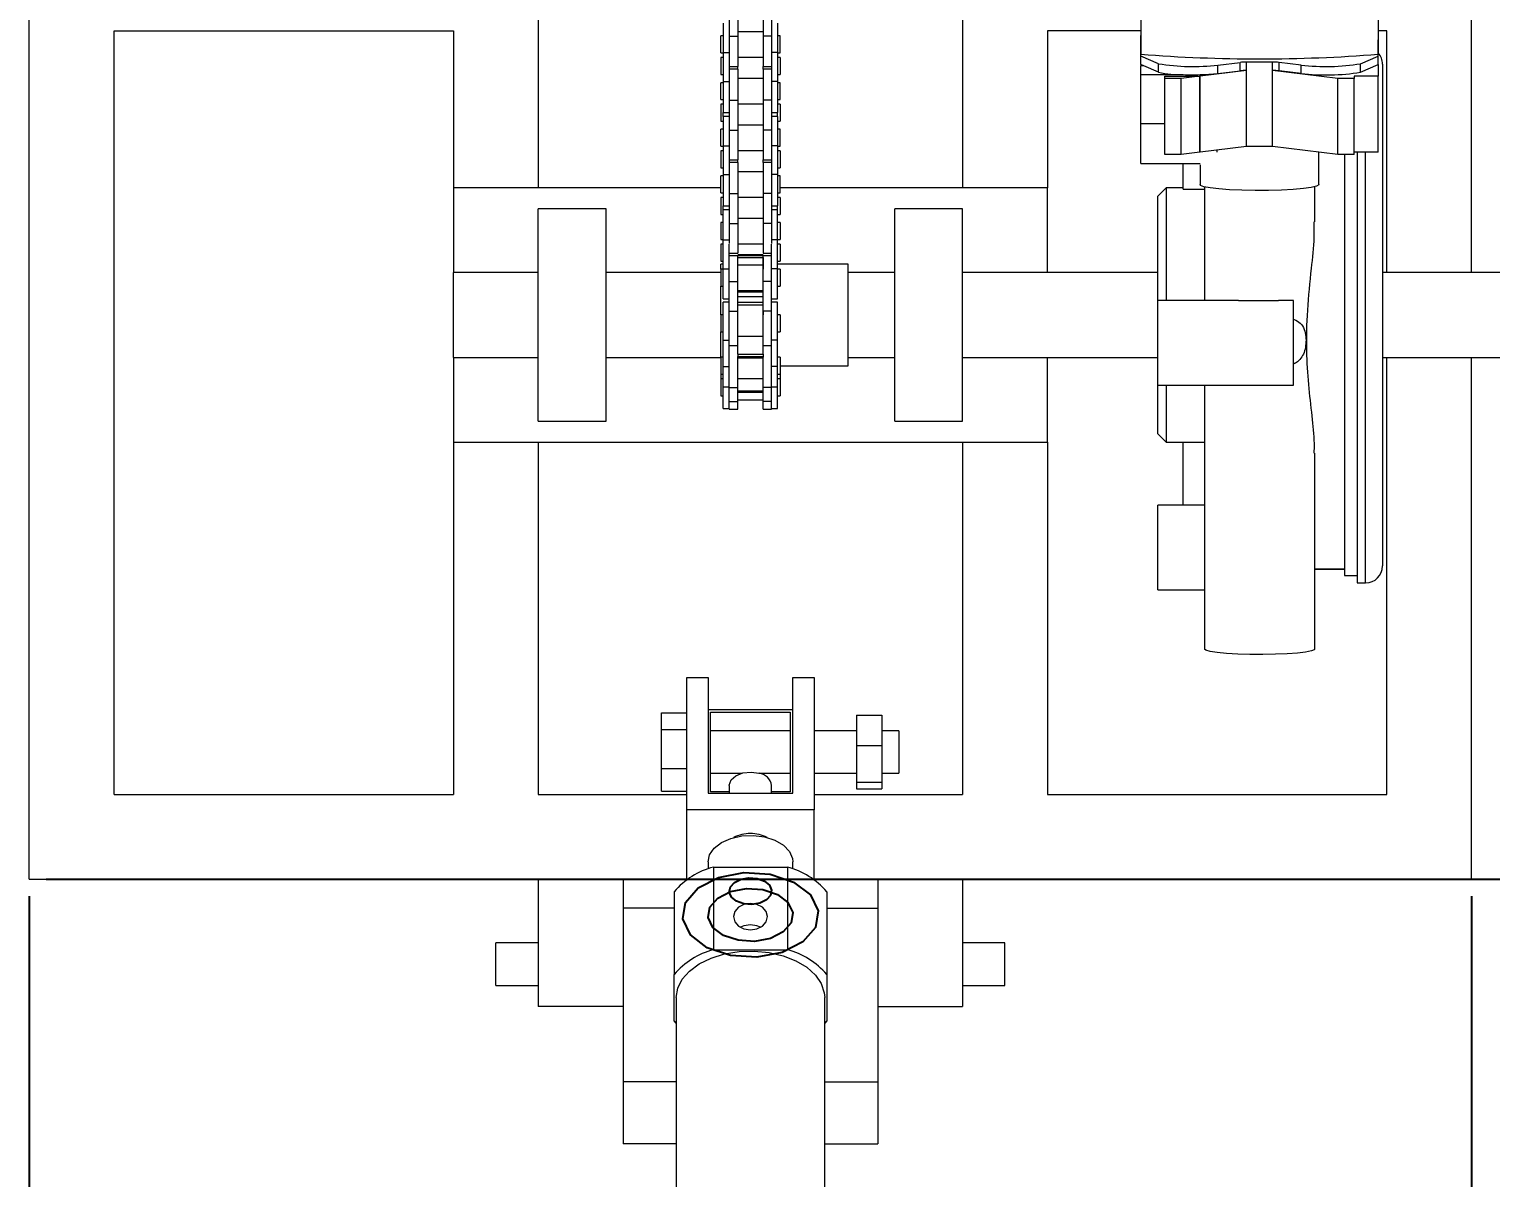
# Model space of a CAD drawing. Header units: millimetres. Extents: x -250 to 3947, y -1468 to 870.
# Drawn here: x -47.9 to 38.3, y 489.8 to 557.5 of the extents above; entities that cross this region are included whole.
import ezdxf

# ---------------------------------------------------------------- set-up
doc = ezdxf.new("R2010")
doc.units = ezdxf.units.MM
doc.header["$PDSIZE"] = -1
doc.styles.get("Standard").update_dxf_attribs({"font": 'times_0.ttf'})
doc.dimstyles.new('ISO-25', dxfattribs={"dimtxt": 2.5, "dimasz": 2.5, "dimexe": 1.25, "dimexo": 0.625, "dimtad": 1, "dimtxsty": 'Standard', "dimcen": 2.5, "dimadec": 0, "dimazin": 0, "dimtfac": 1, "dimtmove": 0, "dimatfit": 3, "dimfxl": 1, "dimarcsym": 0})

# ---------------------------------------------------------------- blocks, each defined once
blk = doc.blocks.new('*D5')
at = {"color": 0, "lineweight": -2}
for p, q in [((-47.862, 506.412), (-47.862, 413.345)), ((37.138, 506.412), (37.138, 413.345)), ((-44.56, 414.345), (33.836, 414.345))]:
    blk.add_line(p, q, dxfattribs=at)
at = {"color": 0}
for points in [[(-44.56, 414.896), (-44.56, 413.795), (-47.862, 414.345)], [(33.836, 414.896), (33.836, 413.795), (37.138, 414.345)]]:
    blk.add_solid(points, dxfattribs=at)
at = {"layer": 'Defpoints', "color": 0}
for p in [(-47.862, 507.412), (37.138, 507.412), (37.138, 414.345)]:
    blk.add_point(p, dxfattribs=at)
at = {"color": 0, "insert": (-5.362, 418.05), "char_height": 3.5, "attachment_point": 5}
blk.add_mtext('425,00', dxfattribs=at)
blk = doc.blocks.new('*D6')
at = {"color": 0, "lineweight": -2}
for p, q in [((-46.862, 747.412), (239.991, 747.412)), ((238.991, 744.11), (238.991, 631.116)), ((238.991, 510.714), (238.991, 623.707)), ((-46.862, 507.412), (239.991, 507.412))]:
    blk.add_line(p, q, dxfattribs=at)
at = {"color": 0}
for points in [[(238.441, 744.11), (239.541, 744.11), (238.991, 747.412)], [(238.441, 510.714), (239.541, 510.714), (238.991, 507.412)]]:
    blk.add_solid(points, dxfattribs=at)
at = {"layer": 'Defpoints', "color": 0}
for p in [(-47.862, 747.412), (238.991, 747.412), (-47.862, 507.412)]:
    blk.add_point(p, dxfattribs=at)
at = {"color": 0, "insert": (238.991, 627.412), "char_height": 3.5, "attachment_point": 5}
blk.add_mtext('1200,00', dxfattribs=at)

msp = doc.modelspace()

# ---------------------------------------------------------------- linework, layer by layer
at = {"color": 7, "linetype": 'Continuous', "lineweight": 15}
for p, q in [((-17.8617, 608.5118), (-17.8617, 548.1589)), ((7.1383, 608.5118), (7.1383, 548.1589)), ((-47.8617, 507.4115), (-47.8617, 598.5118)), ((37.1383, 543.1666), (37.1383, 598.5118)), ((17.6383, 562.6271), (17.6383, 556.0258)), ((31.6383, 562.6271), (31.6383, 556.0258)), ((-6.6117, 558.8751), (-6.6117, 557.098)), ((-6.1117, 558.8751), (-6.1117, 557.098)), ((-4.6117, 558.8751), (-4.6117, 557.098)), ((-4.1117, 558.8751), (-4.1117, 557.098)), ((-42.8617, 512.4115), (-42.8617, 557.4115)), ((-42.8617, 557.4115), (-22.8617, 557.4115)), ((-22.8617, 557.4115), (-22.8617, 548.1589)), ((-6.9617, 557.8507), (-6.9617, 556.1223)), ((-4.6117, 557.3507), (-6.1117, 557.3507)), ((-3.7617, 557.8507), (-3.7617, 556.1223)), ((12.1383, 557.4115), (12.1383, 548.1589)), ((17.6383, 557.4115), (12.1383, 557.4115)), ((32.1383, 557.4115), (31.6383, 557.4115)), ((31.6383, 557.3737), (31.6383, 557.3737)), ((31.6383, 557.3737), (31.6383, 556.851)), ((32.1383, 543.1666), (32.1383, 557.4115)), ((-6.9617, 557.1007), (-7.1117, 557.1007)), ((-7.1117, 556.1007), (-7.1117, 557.1007)), ((-6.6117, 557.098), (-6.6117, 555.8508)), ((-6.6117, 557.098), (-6.1117, 557.098)), ((-6.1117, 557.098), (-6.1117, 555.3007)), ((-4.1117, 557.098), (-4.6117, 557.098)), ((-4.6117, 557.098), (-4.6117, 555.3007)), ((-4.1117, 557.098), (-4.1117, 555.8508)), ((-3.6117, 557.1007), (-3.7617, 557.1007)), ((-3.6117, 556.1007), (-3.6117, 557.1007)), ((17.6376, 555.9094), (17.6383, 556.8757)), ((17.6383, 557.1273), (17.6383, 557.1273)), ((17.6383, 556.851), (17.6383, 557.1273)), ((31.639, 555.9094), (31.6383, 556.8757)), ((-7.1117, 556.1007), (-6.9617, 556.1007)), ((-6.9617, 555.837), (-7.1117, 555.837)), ((-7.1117, 555.837), (-7.1117, 554.837)), ((-6.9617, 556.1223), (-6.6117, 556.1223)), ((-6.9617, 556.1223), (-6.9617, 554.4287)), ((-6.6117, 555.8508), (-6.6117, 554.6281)), ((-6.1117, 555.8507), (-4.6117, 555.8507)), ((-3.7617, 556.1223), (-4.1117, 556.1223)), ((-4.1117, 555.8508), (-4.1117, 554.6281)), ((-3.7617, 556.1223), (-3.7617, 554.4287)), ((-3.7617, 556.1007), (-3.6117, 556.1007)), ((-3.6117, 555.837), (-3.7617, 555.837)), ((-3.6117, 555.837), (-3.6117, 554.837)), ((18.6898, 555.4683), (17.6376, 555.9094)), ((17.6376, 555.4119), (17.6376, 555.9094)), ((22.1833, 555.3871), (23.4883, 555.5444)), ((23.4883, 555.0469), (23.4883, 555.5444)), ((25.4021, 555.5625), (23.8745, 555.5625)), ((23.8745, 555.065), (23.8745, 555.5625)), ((25.4021, 555.065), (25.4021, 555.5625)), ((27.0934, 555.3871), (25.7883, 555.5444)), ((25.7883, 555.0469), (25.7883, 555.5444)), ((30.5868, 555.4683), (31.639, 555.9094)), ((31.639, 555.4119), (31.639, 555.9094)), ((-7.1117, 554.837), (-6.9617, 554.837)), ((-6.6117, 555.3007), (-6.1117, 555.3007)), ((-6.1117, 555.1508), (-6.6117, 555.1508)), ((-6.1117, 555.1508), (-6.1117, 555.3007)), ((-6.1117, 555.1508), (-6.1117, 553.3251)), ((-4.6117, 555.3007), (-4.1117, 555.3007)), ((-4.6117, 555.1508), (-4.6117, 555.3007)), ((-4.1117, 555.1508), (-4.6117, 555.1508)), ((-4.6117, 555.1508), (-4.6117, 553.3251)), ((-3.7617, 554.837), (-3.6117, 554.837)), ((17.813, 555.3383), (17.6376, 555.4119)), ((17.6383, 555.4116), (17.6383, 555.3383)), ((17.813, 555.3383), (17.6383, 555.3383)), ((17.6383, 554.8234), (17.6383, 555.3383)), ((17.6383, 554.8234), (20.1424, 554.8234)), ((17.6383, 551.9346), (17.6383, 554.8234)), ((18.6898, 554.9707), (17.813, 555.3383)), ((18.6898, 554.9707), (18.6898, 555.4683)), ((19.0576, 554.5905), (19.0576, 554.7251)), ((19.0576, 554.7251), (21.1157, 554.7251)), ((21.1157, 554.7251), (20.0231, 554.5905)), ((21.1157, 550.2472), (21.1157, 554.7251)), ((21.1383, 554.8234), (21.1342, 554.8234)), ((23.8745, 555.065), (21.1383, 554.7279)), ((21.1383, 554.7279), (21.1383, 554.8234)), ((21.1383, 550.25), (21.1383, 554.7279)), ((22.1833, 554.8896), (22.1833, 555.3871)), ((22.1833, 554.8896), (23.4883, 555.0469)), ((23.8745, 550.5872), (23.8745, 555.065)), ((29.2535, 554.5905), (25.4021, 555.065)), ((25.4021, 550.5872), (25.4021, 555.065)), ((27.0934, 554.8896), (25.7883, 555.0469)), ((27.0934, 554.8896), (27.0934, 555.3871)), ((31.6383, 554.7251), (30.219, 554.7251)), ((30.219, 554.7251), (30.219, 554.5905)), ((30.5868, 554.9707), (30.5868, 555.4683)), ((30.5868, 554.9707), (31.6383, 555.4116)), ((31.6383, 555.4116), (31.639, 555.4119)), ((31.6383, 555.4116), (31.6383, 554.7251)), ((31.6383, 550.2472), (31.6383, 554.7251)), ((31.8883, 555.4444), (31.8883, 525.8734)), ((-6.9617, 554.3508), (-7.1117, 554.3508)), ((-7.1117, 553.3508), (-7.1117, 554.3508)), ((-6.9617, 554.4287), (-6.9617, 552.6008)), ((-6.9617, 554.4287), (-6.6117, 554.4287)), ((-6.6117, 554.6281), (-6.6117, 553.3251)), ((-4.6117, 554.6008), (-6.1117, 554.6008)), ((-4.1117, 554.6281), (-4.1117, 553.3251)), ((-3.7617, 554.4287), (-4.1117, 554.4287)), ((-3.7617, 554.4287), (-3.7617, 552.6008)), ((-3.6117, 554.3508), (-3.7617, 554.3508)), ((-3.6117, 553.3508), (-3.6117, 554.3508)), ((20.0231, 554.5905), (19.0576, 554.5905)), ((19.0576, 550.1126), (19.0576, 554.5905)), ((20.0231, 550.1126), (20.0231, 554.5905)), ((30.219, 554.5905), (29.2535, 554.5905)), ((29.2535, 550.1126), (29.2535, 554.5905)), ((30.219, 550.1126), (30.219, 554.5905)), ((-7.1117, 553.3508), (-6.9617, 553.3508)), ((-6.9617, 553.087), (-7.1117, 553.087)), ((-7.1117, 553.087), (-7.1117, 552.087)), ((-6.6117, 553.3251), (-6.1117, 553.3251)), ((-6.6117, 553.3251), (-6.6117, 551.5488)), ((-6.1117, 553.3251), (-6.1117, 551.5488)), ((-6.1117, 553.1008), (-4.6117, 553.1008)), ((-4.1117, 553.3251), (-4.6117, 553.3251)), ((-4.6117, 553.3251), (-4.6117, 551.5488)), ((-4.1117, 553.3251), (-4.1117, 551.5488)), ((-3.7617, 553.3508), (-3.6117, 553.3508)), ((-3.6117, 553.087), (-3.7617, 553.087)), ((-3.6117, 553.087), (-3.6117, 552.087)), ((-7.1117, 552.087), (-6.9617, 552.087)), ((-6.9617, 552.6008), (-6.6117, 552.6008)), ((-6.9617, 552.3523), (-6.9617, 552.6008)), ((-6.6117, 552.3523), (-6.9617, 552.3523)), ((-6.9617, 552.3523), (-6.9617, 550.624)), ((-4.1117, 552.6008), (-3.7617, 552.6008)), ((-3.7617, 552.3523), (-4.1117, 552.3523)), ((-3.7617, 552.3523), (-3.7617, 552.6008)), ((-3.7617, 552.3523), (-3.7617, 550.624)), ((-3.7617, 552.087), (-3.6117, 552.087)), ((-6.9617, 551.6023), (-7.1117, 551.6023)), ((-7.1117, 550.6023), (-7.1117, 551.6023)), ((-6.6117, 551.5488), (-6.1117, 551.5488)), ((-6.6117, 551.5488), (-6.6117, 550.337)), ((-4.6117, 551.8523), (-6.1117, 551.8523)), ((-6.1117, 551.5488), (-6.1117, 549.8023)), ((-4.1117, 551.5488), (-4.6117, 551.5488)), ((-4.6117, 551.5488), (-4.6117, 549.8023)), ((-4.1117, 551.5488), (-4.1117, 550.337)), ((-3.6117, 551.6023), (-3.7617, 551.6023)), ((-3.6117, 550.6023), (-3.6117, 551.6023)), ((19.0576, 551.9346), (17.6383, 551.9346)), ((17.6383, 549.582), (17.6383, 551.9346)), ((21.1383, 551.9346), (21.1157, 551.9346)), ((-7.1117, 550.6023), (-6.9617, 550.6023)), ((-6.9617, 550.624), (-6.6117, 550.624)), ((-6.9617, 550.624), (-6.9617, 548.9303)), ((-6.1117, 550.3523), (-4.6117, 550.3523)), ((-3.7617, 550.624), (-4.1117, 550.624)), ((-3.7617, 550.624), (-3.7617, 548.9303)), ((-3.7617, 550.6023), (-3.6117, 550.6023)), ((23.8745, 550.5872), (21.1383, 550.25)), ((22.1383, 550.2533), (22.1383, 550.3732)), ((25.4021, 550.5872), (23.8745, 550.5872)), ((29.2535, 550.1126), (25.4021, 550.5872)), ((-6.9617, 550.337), (-7.1117, 550.337)), ((-7.1117, 550.337), (-7.1117, 549.337)), ((-6.6117, 550.337), (-6.6117, 549.1296)), ((-6.6117, 549.8023), (-6.1117, 549.8023)), ((-6.1117, 549.6524), (-6.6117, 549.6524)), ((-6.1117, 549.6524), (-6.1117, 549.8023)), ((-6.1117, 549.6524), (-6.1117, 547.8267)), ((-4.6117, 549.8023), (-4.1117, 549.8023)), ((-4.6117, 549.6524), (-4.6117, 549.8023)), ((-4.1117, 549.6524), (-4.6117, 549.6524)), ((-4.6117, 549.6524), (-4.6117, 547.8267)), ((-4.1117, 550.337), (-4.1117, 549.1296)), ((-3.6117, 550.337), (-3.7617, 550.337)), ((-3.6117, 550.337), (-3.6117, 549.337)), ((17.6383, 549.582), (21.1383, 549.582)), ((20.0231, 550.1126), (19.0576, 550.1126)), ((21.1157, 550.2472), (20.0231, 550.1126)), ((20.1383, 548.0754), (20.1383, 549.582)), ((21.1383, 549.5007), (21.1383, 548.3433)), ((28.1383, 548.3433), (28.1383, 550.25)), ((30.219, 550.1126), (29.2535, 550.1126)), ((29.6383, 550.1126), (29.6383, 525.3069)), ((31.6383, 550.2472), (30.219, 550.2472)), ((30.3883, 550.2472), (30.3883, 524.8734)), ((-7.1117, 549.337), (-6.9617, 549.337)), ((-6.9617, 548.8524), (-7.1117, 548.8524)), ((-7.1117, 547.8524), (-7.1117, 548.8524)), ((-6.9617, 548.9303), (-6.6117, 548.9303)), ((-6.9617, 548.9303), (-6.9617, 547.1024)), ((-6.6117, 549.1296), (-6.6117, 547.8267)), ((-4.6117, 549.1024), (-6.1117, 549.1024)), ((-4.1117, 549.1296), (-4.1117, 547.8267)), ((-3.7617, 548.9303), (-4.1117, 548.9303)), ((-3.7617, 549.337), (-3.6117, 549.337)), ((-3.7617, 548.9303), (-3.7617, 547.1024)), ((-3.6117, 548.8524), (-3.7617, 548.8524)), ((-3.6117, 547.8524), (-3.6117, 548.8524)), ((-22.8617, 548.1589), (-22.8617, 543.1666)), ((-7.1117, 548.1589), (-22.8617, 548.1589)), ((-7.1117, 547.8524), (-6.9617, 547.8524)), ((-6.6117, 547.8267), (-6.1117, 547.8267)), ((-6.6117, 547.8267), (-6.6117, 546.0504)), ((-6.1117, 547.8267), (-6.1117, 546.0504)), ((-4.1117, 547.8267), (-4.6117, 547.8267)), ((-4.6117, 547.8267), (-4.6117, 546.0504)), ((-4.1117, 547.8267), (-4.1117, 546.0504)), ((-3.7617, 547.8524), (-3.6117, 547.8524)), ((12.1383, 548.1589), (-3.6117, 548.1589)), ((12.1383, 543.1666), (12.1383, 548.1589)), ((19.1383, 548.1589), (18.6383, 547.6589)), ((20.1383, 548.1589), (19.1383, 548.1589)), ((19.1383, 548.1589), (19.1383, 541.5174)), ((20.1383, 548.0754), (21.3883, 548.0754)), ((21.3883, 548.2145), (21.3883, 541.5174)), ((27.8883, 546.1506), (27.8883, 548.2145)), ((-13.8617, 546.9089), (-17.8617, 546.9089)), ((-17.8617, 534.4089), (-17.8617, 546.9089)), ((-13.8617, 534.4089), (-13.8617, 546.9089)), ((-6.9617, 547.587), (-7.1117, 547.587)), ((-7.1117, 547.587), (-7.1117, 546.587)), ((-6.9617, 547.1024), (-6.6117, 547.1024)), ((-6.9617, 546.8539), (-6.9617, 547.1024)), ((-6.1117, 547.6024), (-4.6117, 547.6024)), ((-4.1117, 547.1024), (-3.7617, 547.1024)), ((-3.6117, 547.587), (-3.7617, 547.587)), ((-3.7617, 546.8539), (-3.7617, 547.1024)), ((-3.6117, 547.587), (-3.6117, 546.587)), ((7.1383, 546.9089), (3.1383, 546.9089)), ((3.1383, 534.4089), (3.1383, 546.9089)), ((7.1383, 534.4089), (7.1383, 546.9089)), ((18.6383, 541.5174), (18.6383, 547.6589)), ((-7.1117, 546.587), (-6.9617, 546.587)), ((-6.9617, 546.1039), (-7.1117, 546.1039)), ((-7.1117, 546.1039), (-7.1117, 545.1039)), ((-6.6117, 546.8539), (-6.9617, 546.8539)), ((-6.9617, 545.0814), (-6.9617, 546.8539)), ((-6.6117, 546.0504), (-6.1117, 546.0504)), ((-6.6117, 546.0504), (-6.6117, 544.879)), ((-4.6117, 546.3539), (-6.1117, 546.3539)), ((-6.1117, 546.0504), (-6.1117, 544.3039)), ((-4.1117, 546.0504), (-4.6117, 546.0504)), ((-4.6117, 546.0504), (-4.6117, 544.3039)), ((-3.7617, 546.8539), (-4.1117, 546.8539)), ((-4.1117, 546.0504), (-4.1117, 544.879)), ((-3.7617, 545.0814), (-3.7617, 546.8539)), ((-3.7617, 546.587), (-3.6117, 546.587)), ((-3.6117, 546.1039), (-3.7617, 546.1039)), ((-3.6117, 546.1039), (-3.6117, 545.1039)), ((-7.1117, 545.1039), (-6.9617, 545.1039)), ((-6.9617, 544.837), (-7.1117, 544.837)), ((-7.1117, 544.837), (-7.1117, 543.837)), ((-6.9617, 545.0814), (-6.6117, 545.0814)), ((-6.9617, 543.3909), (-6.9617, 545.0814)), ((-6.6117, 543.6575), (-6.6117, 544.837)), ((-6.1117, 544.8539), (-4.6117, 544.8539)), ((-3.7617, 545.0814), (-4.1117, 545.0814)), ((-4.1117, 543.6575), (-4.1117, 544.837)), ((-3.7617, 545.1039), (-3.6117, 545.1039)), ((-3.7617, 543.3909), (-3.7617, 545.0814)), ((-3.6117, 544.837), (-3.7617, 544.837)), ((-3.6117, 544.837), (-3.6117, 543.837)), ((-7.1117, 543.837), (-6.9617, 543.837)), ((-6.9617, 543.6589), (-7.1117, 543.6589)), ((-7.1117, 543.3561), (-7.1117, 543.6589)), ((-6.6117, 544.3039), (-6.1117, 544.3039)), ((-6.1117, 544.1561), (-6.6117, 544.1561)), ((-6.6117, 542.6325), (-6.6117, 543.6575)), ((-4.6117, 544.1983), (-6.1117, 544.1983)), ((-6.1117, 544.1778), (-4.6117, 544.1778)), ((-6.1117, 544.1716), (-4.6117, 544.1716)), ((-6.1117, 544.1716), (-6.1117, 544.1553)), ((-6.1117, 542.6325), (-6.1117, 544.1561)), ((-6.1117, 544.0583), (-4.6117, 544.0583)), ((-4.6117, 543.6061), (-6.1117, 543.6061)), ((-4.6117, 544.3039), (-4.1117, 544.3039)), ((-4.6117, 544.1716), (-4.6117, 544.1553)), ((-4.1117, 544.1561), (-4.6117, 544.1561)), ((-4.6117, 542.6325), (-4.6117, 544.1561)), ((-4.1117, 542.6325), (-4.1117, 543.6575)), ((-3.7617, 543.837), (-3.6117, 543.837)), ((0.3883, 543.6589), (-3.7617, 543.6589)), ((0.3883, 537.6589), (0.3883, 543.6589)), ((-17.8617, 543.1666), (-22.8617, 543.1666)), ((-22.8617, 538.1511), (-22.8617, 543.1666)), ((-7.1117, 543.1666), (-13.8617, 543.1666)), ((-6.9617, 543.3561), (-7.1117, 543.3561)), ((-7.1117, 543.3561), (-7.1117, 542.3561)), ((-6.9617, 543.3909), (-6.6117, 543.3909)), ((-6.9617, 541.6061), (-6.9617, 543.3909)), ((-6.6117, 542.6325), (-6.1117, 542.6325)), ((-6.6117, 540.8946), (-6.6117, 542.6325)), ((-6.1117, 540.8946), (-6.1117, 542.6325)), ((-4.1117, 542.6325), (-4.6117, 542.6325)), ((-4.6117, 540.8946), (-4.6117, 542.6325)), ((-3.7617, 543.3909), (-4.1117, 543.3909)), ((-4.1117, 540.8946), (-4.1117, 542.6325)), ((-3.7617, 541.6061), (-3.7617, 543.3909)), ((-3.6117, 543.3561), (-3.7617, 543.3561)), ((-3.6117, 543.3561), (-3.6117, 542.3561)), ((3.1383, 543.1666), (0.3883, 543.1666)), ((18.6383, 543.1666), (7.1383, 543.1666)), ((39.6383, 543.1666), (31.8883, 543.1666)), ((-7.1117, 542.3561), (-6.9617, 542.3561)), ((-7.1117, 540.6669), (-7.1117, 542.3561)), ((-6.1117, 542.1061), (-4.6117, 542.1061)), ((-6.1117, 542.034), (-4.6117, 542.034)), ((-6.1117, 541.7562), (-4.6117, 541.7562)), ((-3.7617, 542.3561), (-3.6117, 542.3561)), ((-6.9617, 541.6061), (-6.6117, 541.6061)), ((-6.6117, 541.4169), (-6.9617, 541.4169)), ((-6.9617, 539.179), (-6.9617, 541.4169)), ((-6.6117, 539.179), (-6.6117, 540.8946)), ((-6.6117, 540.8946), (-6.1117, 540.8946)), ((-6.1117, 541.4093), (-4.6117, 541.4093)), ((-6.1117, 541.2539), (-4.6117, 541.2539)), ((-6.1117, 538.8669), (-6.1117, 540.8946)), ((-4.1117, 540.8946), (-4.6117, 540.8946)), ((-4.6117, 538.8669), (-4.6117, 540.8946)), ((-4.1117, 541.6061), (-3.7617, 541.6061)), ((-3.7617, 541.4169), (-4.1117, 541.4169)), ((-4.1117, 539.179), (-4.1117, 540.8946)), ((-3.7617, 539.179), (-3.7617, 541.4169)), ((23.4019, 541.5174), (18.6383, 541.5174)), ((18.6383, 538.7696), (18.6383, 541.5174)), ((26.6383, 541.5174), (25.7657, 541.5174)), ((26.6383, 536.5174), (26.6383, 541.5174)), ((-6.9617, 540.6669), (-7.1117, 540.6669)), ((-7.1117, 540.6669), (-7.1117, 540.6193)), ((-7.1117, 540.6193), (-7.1117, 539.6669)), ((-3.6117, 540.6669), (-3.7617, 540.6669)), ((-3.6117, 540.6669), (-3.6117, 540.6193)), ((-3.6117, 540.6193), (-3.6117, 539.6669)), ((-7.1117, 539.6669), (-6.9617, 539.6669)), ((-7.1117, 538.1786), (-7.1117, 539.6669)), ((-6.9617, 539.179), (-6.6117, 539.179)), ((-6.9617, 537.631), (-6.9617, 539.179)), ((-6.6117, 537.9232), (-6.6117, 539.179)), ((-6.1117, 539.4169), (-4.6117, 539.4169)), ((-3.7617, 539.179), (-4.1117, 539.179)), ((-4.1117, 537.9232), (-4.1117, 539.179)), ((-3.7617, 539.6669), (-3.6117, 539.6669)), ((-3.7617, 537.631), (-3.7617, 539.179)), ((-6.6117, 538.8669), (-6.1117, 538.8669)), ((-6.1117, 538.3604), (-6.1117, 538.8669)), ((-6.1117, 538.3604), (-4.6117, 538.3604)), ((-6.1117, 538.3604), (-6.1117, 538.2222)), ((-4.6117, 538.8669), (-4.1117, 538.8669)), ((-4.6117, 538.3604), (-4.6117, 538.8669)), ((-4.6117, 538.3604), (-4.6117, 538.2222)), ((18.6383, 536.5174), (18.6383, 538.7696)), ((-22.8617, 538.1511), (-17.8617, 538.1511)), ((-22.8617, 538.1511), (-22.8617, 533.1589)), ((-13.8617, 538.1511), (-7.1117, 538.1511)), ((-6.9617, 538.1786), (-7.1117, 538.1786)), ((-7.1117, 538.1786), (-7.1117, 538.131)), ((-7.1117, 538.131), (-7.1117, 537.1786)), ((-6.9617, 537.631), (-6.6117, 537.631)), ((-6.9617, 536.4286), (-6.9617, 537.631)), ((-6.6117, 536.3847), (-6.6117, 537.9166)), ((-6.1117, 538.2222), (-4.6117, 538.2222)), ((-6.1117, 538.2222), (-6.1117, 538.1789)), ((-6.1117, 536.3847), (-6.1117, 538.2218)), ((-6.1117, 538.1405), (-4.6117, 538.1405)), ((-4.6117, 538.2222), (-4.6117, 538.1789)), ((-4.6117, 536.3847), (-4.6117, 538.2218)), ((-4.1117, 536.3847), (-4.1117, 537.9166)), ((-3.7617, 537.631), (-4.1117, 537.631)), ((-3.6117, 538.1786), (-3.7617, 538.1786)), ((-3.7617, 536.4286), (-3.7617, 537.631)), ((-3.6117, 538.1786), (-3.6117, 538.131)), ((-3.6117, 538.131), (-3.6117, 537.1786)), ((-3.6117, 537.6589), (0.3883, 537.6589)), ((0.3883, 538.1511), (3.1383, 538.1511)), ((7.1383, 538.1511), (18.6383, 538.1511)), ((12.1383, 533.1589), (12.1383, 538.1511)), ((31.8883, 538.1511), (39.6383, 538.1511)), ((32.1383, 512.4115), (32.1383, 538.1511)), ((37.1383, 507.4115), (37.1383, 538.1511)), ((-7.1117, 537.1786), (-6.9617, 537.1786)), ((-7.1117, 537.1786), (-7.1117, 536.9072)), ((-6.9617, 536.9072), (-7.1117, 536.9072)), ((-7.1117, 536.9072), (-7.1117, 536.3227)), ((-6.1117, 536.9286), (-4.6117, 536.9286)), ((-3.7617, 537.1786), (-3.6117, 537.1786)), ((-3.6117, 536.9072), (-3.7617, 536.9072)), ((-3.6117, 537.1786), (-3.6117, 536.9072)), ((-3.6117, 536.9072), (-3.6117, 536.3227)), ((-7.1117, 536.3227), (-7.1117, 535.9072)), ((-7.1117, 535.9072), (-6.9617, 535.9072)), ((-6.9617, 536.4286), (-6.6117, 536.4286)), ((-6.9617, 535.1572), (-6.9617, 536.4286)), ((-6.6117, 536.3847), (-6.1117, 536.3847)), ((-6.6117, 535.563), (-6.6117, 536.3847)), ((-6.1117, 535.563), (-6.1117, 536.3847)), ((-6.1117, 536.1894), (-4.6117, 536.1894)), ((-6.1117, 536.1213), (-4.6117, 536.1213)), ((-4.1117, 536.3847), (-4.6117, 536.3847)), ((-4.6117, 535.563), (-4.6117, 536.3847)), ((-4.1117, 536.4286), (-3.7617, 536.4286)), ((-4.1117, 535.563), (-4.1117, 536.3847)), ((-3.7617, 535.1572), (-3.7617, 536.4286)), ((-3.7617, 535.9072), (-3.6117, 535.9072)), ((-3.6117, 536.3227), (-3.6117, 535.9072)), ((18.6383, 536.5174), (26.6383, 536.5174)), ((18.6383, 533.6589), (18.6383, 536.5174)), ((19.1383, 536.5174), (19.1383, 533.1589)), ((21.3883, 536.5174), (21.3883, 520.9787)), ((-6.9617, 535.1572), (-6.6117, 535.1572)), ((-6.6117, 535.563), (-6.1117, 535.563)), ((-6.6117, 535.1072), (-6.6117, 535.563)), ((-6.6117, 535.1072), (-6.1117, 535.1072)), ((-6.1117, 535.6572), (-4.6117, 535.6572)), ((-6.1117, 535.1072), (-6.1117, 535.563)), ((-4.1117, 535.563), (-4.6117, 535.563)), ((-4.6117, 535.1072), (-4.6117, 535.563)), ((-4.6117, 535.1072), (-4.1117, 535.1072)), ((-4.1117, 535.1072), (-4.1117, 535.563)), ((-4.1117, 535.1572), (-3.7617, 535.1572)), ((-17.8617, 534.4089), (-13.8617, 534.4089)), ((3.1383, 534.4089), (7.1383, 534.4089)), ((-22.8617, 533.1589), (12.1383, 533.1589)), ((-22.8617, 533.1589), (-22.8617, 512.4115)), ((-17.8617, 533.1589), (-17.8617, 512.4115)), ((7.1383, 533.1589), (7.1383, 512.4115)), ((12.1383, 533.1589), (12.1383, 512.4115)), ((18.6383, 533.6589), (19.1383, 533.1589)), ((19.1383, 533.1589), (21.3883, 533.1589)), ((20.1383, 529.4604), (20.1383, 533.1589)), ((27.8883, 520.9787), (27.8883, 532.5161)), ((21.3883, 529.4604), (18.6383, 529.4604)), ((18.6383, 526.7126), (18.6383, 529.4604)), ((18.6383, 524.4604), (18.6383, 526.7126)), ((29.6383, 525.6831), (27.8883, 525.6831)), ((27.8883, 525.6756), (29.6383, 525.6756)), ((29.6383, 525.3069), (30.3883, 525.3069)), ((30.3883, 524.8734), (30.8883, 524.8734)), ((18.6383, 524.4604), (21.3883, 524.4604)), ((-9.1117, 519.3061), (-7.8617, 519.3061)), ((-9.1117, 511.5121), (-9.1117, 519.3061)), ((-7.8617, 519.3061), (-7.8617, 512.4863)), ((-2.8617, 512.4863), (-2.8617, 519.3061)), ((-2.8617, 519.3061), (-1.6117, 519.3061)), ((-1.6117, 519.3061), (-1.6117, 511.5121)), ((-10.6117, 517.2124), (-9.1117, 517.2124)), ((-10.6117, 516.2341), (-10.6117, 517.2124)), ((-7.8617, 517.4115), (-2.8617, 517.4115)), ((-7.7117, 512.5615), (-7.7117, 517.2615)), ((-7.7117, 517.2615), (-3.0117, 517.2615)), ((-3.0117, 517.2615), (-3.0117, 512.5615)), ((0.8883, 517.075), (2.3883, 517.075)), ((0.8883, 517.075), (0.8883, 515.2936)), ((2.3883, 517.075), (2.3883, 515.2936)), ((-10.6117, 516.2341), (-9.1117, 516.2341)), ((-10.6117, 513.9332), (-10.6117, 516.2341)), ((-3.0117, 516.1615), (-7.7117, 516.1615)), ((0.8883, 516.1615), (-1.6117, 516.1615)), ((3.3883, 516.1615), (2.3883, 516.1615)), ((3.3883, 516.1615), (3.3883, 513.6615)), ((0.8883, 515.2936), (2.3883, 515.2936)), ((0.8883, 515.2936), (0.8883, 513.1301)), ((2.3883, 515.2936), (2.3883, 513.1301)), ((-10.6117, 513.9332), (-9.1117, 513.9332)), ((-10.6117, 512.6107), (-10.6117, 513.9332)), ((-7.7117, 513.6615), (-5.86, 513.6615)), ((-4.8633, 513.6615), (-3.0117, 513.6615)), ((-1.6117, 513.6615), (0.8883, 513.6615)), ((2.3883, 513.6615), (3.3883, 513.6615)), ((-10.6117, 512.6107), (-9.1117, 512.6107)), ((-7.8617, 512.4863), (-2.8617, 512.4863)), ((-6.6117, 512.5615), (-7.7117, 512.5615)), ((-6.6117, 512.9433), (-6.6117, 512.4863)), ((-4.1117, 512.4863), (-4.1117, 512.9433)), ((-3.0117, 512.5615), (-4.1117, 512.5615)), ((0.8883, 513.1301), (2.3883, 513.1301)), ((0.8883, 513.1301), (0.8883, 512.748)), ((0.8883, 512.748), (2.3883, 512.748)), ((2.3883, 513.1301), (2.3883, 512.748)), ((-42.8617, 512.4115), (-22.8617, 512.4115)), ((-17.8617, 512.4115), (-9.1117, 512.4115)), ((-1.6117, 512.4115), (7.1383, 512.4115)), ((12.1383, 512.4115), (32.1383, 512.4115)), ((-1.6117, 511.5121), (-9.1117, 511.5121)), ((-9.1117, 507.3847), (-9.1117, 511.5121)), ((-1.6117, 507.3847), (-1.6117, 511.5121)), ((-7.8617, 508.4302), (-7.8617, 508.0256)), ((-2.8617, 508.0256), (-2.8617, 508.4302)), ((-47.8617, 507.4115), (-17.8617, 507.4115)), ((-17.8617, 507.4115), (-17.8617, 499.9115)), ((-12.8617, 507.4115), (-12.8617, 503.4995)), ((-12.8617, 507.4115), (-9.1117, 507.4115)), ((-7.5411, 508.132), (-7.5411, 503.2607)), ((-7.5411, 508.132), (-3.1822, 508.132)), ((-3.1822, 508.132), (-3.1822, 503.2607)), ((-1.6117, 507.4115), (2.1383, 507.4115)), ((2.1383, 507.4115), (2.1383, 503.4995)), ((7.1383, 507.4115), (7.1383, 499.9115)), ((7.1383, 507.4115), (37.1383, 507.4115)), ((-9.8617, 506.6781), (-9.8617, 501.8068)), ((-0.8617, 506.6781), (-0.8617, 501.8068)), ((-9.8617, 505.703), (-12.8617, 505.703)), ((-0.8617, 505.703), (2.1383, 505.703)), ((-17.8617, 503.6615), (-20.3617, 503.6615)), ((-20.3617, 501.1615), (-20.3617, 503.6615)), ((-12.8617, 503.4995), (-12.8617, 495.4804)), ((-7.5411, 503.2607), (-3.1822, 503.2607)), ((2.1383, 503.4995), (2.1383, 495.4804)), ((9.6383, 503.6615), (7.1383, 503.6615)), ((9.6383, 501.1615), (9.6383, 503.6615)), ((-9.8617, 499.0759), (-9.8617, 501.8068)), ((-0.8617, 501.8068), (-0.8617, 499.0759)), ((-20.3617, 501.1615), (-17.8617, 501.1615)), ((-9.7367, 500.4414), (-9.7367, 472.7304)), ((-0.9867, 472.7304), (-0.9867, 500.4414)), ((7.1383, 501.1615), (9.6383, 501.1615)), ((-12.8617, 499.9115), (-17.8617, 499.9115)), ((2.1383, 499.9115), (7.1383, 499.9115)), ((-9.7367, 498.9248), (-9.8617, 499.0759)), ((-0.8617, 499.0759), (-0.9867, 498.9248)), ((-9.7367, 495.4804), (-12.8617, 495.4804)), ((-12.8617, 495.4804), (-12.8617, 491.8214)), ((-0.9867, 495.4804), (2.1383, 495.4804)), ((2.1383, 495.4804), (2.1383, 491.8214)), ((-9.7367, 491.8214), (-12.8617, 491.8214)), ((-0.9867, 491.8214), (2.1383, 491.8214))]:
    msp.add_line(p, q, dxfattribs=at)
at = {"color": 8, "linetype": 'Continuous', "lineweight": 15}
msp.add_line((30.8883, 524.8734), (30.8883, 550.2472), dxfattribs=at)
at = {"color": 7, "linetype": 'Continuous', "lineweight": 15, "flags": 128}
for points in [[(28.1383, 548.3433), (28.1323, 548.323), (27.9967, 548.2456), (27.6888, 548.1732), (27.2244, 548.1095), (26.6275, 548.0578), (25.9284, 548.0208), (25.1633, 548.0003), (24.3712, 547.9974), (23.5928, 548.0122), (22.868, 548.044), (22.234, 548.0912), (21.7233, 548.1513), (21.3622, 548.2212), (21.1691, 548.2974), (21.1383, 548.3433)], [(27.8883, 520.9787), (27.8663, 520.9413), (27.6923, 520.8685), (27.3537, 520.8017), (26.8686, 520.7444), (26.2633, 520.6997), (25.5704, 520.6701), (24.8273, 520.6571), (24.074, 520.6615), (23.3511, 520.6829), (22.6975, 520.7203), (22.1487, 520.7716), (21.734, 520.8341), (21.4759, 520.9044), (21.3883, 520.9787), (21.3883, 520.9787)], [(-6.6117, 512.9433), (-6.6112, 512.9648), (-6.503, 513.2628), (-6.221, 513.5121), (-5.8082, 513.6748), (-5.3274, 513.7262), (-4.8518, 513.6584)], [(-7.8617, 508.4302), (-7.769, 508.8528), (-7.4977, 509.2441), (-7.0681, 509.5749), (-6.5119, 509.8209), (-5.8703, 509.9638), (-5.1911, 509.9929), (-4.5245, 509.9061), (-3.92, 509.7098), (-3.4224, 509.4187), (-3.0687, 509.0543), (-2.885, 508.6435), (-2.8617, 508.4302)], [(-5.3617, 505.9886), (-5.7444, 505.9293), (-6.0688, 505.7604), (-6.2856, 505.5075), (-6.3617, 505.2092), (-6.2856, 504.911), (-6.0688, 504.6581), (-5.7444, 504.4892), (-5.3617, 504.4298), (-4.979, 504.4892), (-4.6546, 504.6581), (-4.4378, 504.911), (-4.3617, 505.2092), (-4.4378, 505.5075), (-4.6546, 505.7604), (-4.979, 505.9293), (-5.3617, 505.9886)], [(-5.3617, 504.7356), (-5.7444, 504.6763), (-5.9565, 504.5827)], [(-4.7669, 504.5827), (-4.979, 504.6763), (-5.3617, 504.7356)], [(-9.7367, 500.4414), (-9.6471, 500.9931), (-9.3821, 501.5223), (-8.9525, 502.0072), (-8.3759, 502.4281), (-7.6759, 502.7675), (-6.8812, 503.0118), (-6.0242, 503.1508), (-5.1401, 503.1789), (-4.2651, 503.0949), (-3.435, 502.9023), (-2.6837, 502.6089), (-2.0421, 502.2268), (-1.5364, 501.7716), (-1.1873, 501.2619), (-1.0091, 500.7187), (-0.9867, 500.4414)]]:
    msp.add_lwpolyline(points, dxfattribs=at)
at = {"color": 7, "linetype": 'Continuous', "flags": 128}
for points in [[(-9.1869, 506.0453), (-8.4482, 506.9067), (-7.2396, 507.5254), (-5.7451, 507.8072), (-4.1922, 507.7092), (-2.8174, 507.2464), (-1.8299, 506.4892), (-1.3801, 505.5528), (-1.5365, 504.5799), (-2.2752, 503.7185), (-3.4838, 503.0999), (-4.9783, 502.8181), (-6.5312, 502.916), (-7.906, 503.3789), (-8.8935, 504.1361), (-9.3433, 505.0724), (-9.1869, 506.0453)], [(-4.5404, 507.2985), (-4.2423, 507.0566), (-4.1146, 506.7617), (-4.1768, 506.4586), (-4.4194, 506.1935), (-4.8054, 506.0068), (-5.2761, 505.9268), (-5.7598, 505.9657), (-6.183, 506.1177), (-6.4811, 506.3595), (-6.6088, 506.6545), (-6.5466, 506.9575), (-6.304, 507.2226), (-5.918, 507.4094), (-5.4473, 507.4894), (-4.9636, 507.4505), (-4.5404, 507.2985)], [(-7.7525, 505.7706), (-7.2908, 506.3089), (-6.5354, 506.6956), (-5.6013, 506.8717), (-4.6308, 506.8105), (-3.7715, 506.5212), (-3.1543, 506.048), (-2.8732, 505.4627), (-2.9709, 504.8547), (-3.4326, 504.3163), (-4.188, 503.9296), (-5.1221, 503.7535), (-6.0926, 503.8147), (-6.9519, 504.104), (-7.5691, 504.5773), (-7.8502, 505.1625), (-7.7525, 505.7706)]]:
    msp.add_lwpolyline(points, dxfattribs=at)
at = {"color": 7, "linetype": 'Continuous', "lineweight": 15}
for centre, radius, start, end in [((24.6383, 645.5022), 89.7499, 265.526699, 274.473301), ((23.8446, 552.0697), 3.4929, 89.508561, 95.854475), ((25.432, 552.0698), 3.4929, 84.14547, 90.491495), ((30.8883, 555.4444), 1, 0, 41.361204), ((20.7204, 567.647), 12.3468, 260.534125, 276.804401), ((20.0173, 560.8252), 6.0031, 257.224355, 271.193627), ((20.6383, 574.5859), 19.7687, 268.562601, 271.437399), ((20.92, 566.5705), 11.749, 271.044617, 276.172547), ((23.8446, 551.5722), 3.4929, 89.508561, 95.854475), ((25.432, 551.5722), 3.4929, 84.14547, 90.491495), ((28.5562, 567.647), 12.3468, 263.195607, 279.465867), ((28.5562, 567.1517), 12.3491, 263.197118, 279.464357), ((30.8883, 525.8734), 1, 270, 0), ((-4.9631, 512.8026), 0.863, 9.385557, 82.589134), ((-5.4121, 508.1025), 2.0005, 88.55647, 118.029478), ((-5.3113, 508.1025), 2.0005, 61.970525, 91.44372), ((-6.3759, 503.6933), 4.5891, 104.709142, 139.426978), ((-4.3475, 503.6933), 4.5891, 40.573022, 75.290858), ((-6.376, 498.8223), 4.5888, 104.708529, 139.428648), ((-4.3474, 498.8223), 4.5888, 40.571352, 75.291471)]:
    msp.add_arc(centre, radius, start, end, dxfattribs=at)
for points, knots in [([(27.8626, 532.516), (27.8686, 532.7052), (27.8903, 533.3967), (27.7292, 534.7516), (27.5331, 536.5682), (27.3848, 538.6604), (27.4487, 540.973), (27.6747, 543.2201), (27.8759, 544.963), (27.8624, 545.8501), (27.8578, 546.1507)], [0, 0, 0, 0, 0.0482153, 0.1761734, 0.3147699, 0.455915, 0.6244416, 0.7985003, 0.9317209, 1, 1, 1, 1]), ([(-4.6117, 544.0583), (-4.6117, 543.9234), (-4.6117, 543.6666), (-4.6117, 543.4561), (-4.6117, 543.3561)], [0, 0, 0, 0, 0.5252228, 1, 1, 1, 1]), ([(-4.6117, 540.9169), (-4.6117, 540.8793), (-4.6117, 540.7938), (-4.6117, 540.7124), (-4.6117, 540.6669)], [0, 0, 0, 0, 0.4404714, 1, 1, 1, 1]), ([(23.4019, 541.5172), (23.7078, 541.5117), (24.3579, 541.5001), (25.2077, 541.5169), (25.6496, 541.5104), (25.7657, 541.5087)], [0, 0, 0, 0, 0.3957791, 0.841155, 1, 1, 1, 1]), ([(26.6383, 540.4119), (26.6549, 540.4063), (26.8064, 540.3551), (27.0597, 540.2062), (27.2838, 539.8503), (27.3791, 539.408), (27.3813, 538.9624), (27.3047, 538.5401), (27.1421, 538.1732), (26.9137, 537.9122), (26.7219, 537.8058), (26.6383, 537.7594)], [0, 0, 0, 0, 0.01806938, 0.16487938, 0.31271979, 0.4382295, 0.55457667, 0.66939818, 0.78521116, 0.90642686, 1, 1, 1, 1]), ([(-6.1117, 538.3604), (-6.1117, 538.4884), (-6.1117, 538.7476), (-6.1117, 539.053), (-6.1117, 539.2981), (-6.1117, 539.4477)], [0, 0, 0, 0, 0.27559348, 0.55780846, 1, 1, 1, 1]), ([(-4.6117, 538.3604), (-4.6117, 538.4905), (-4.6117, 538.6879), (-4.6117, 538.8214), (-4.6117, 538.8669)], [0, 0, 0, 0, 0.6588943, 1, 1, 1, 1])]:
    msp.add_open_spline(points, degree=3, knots=knots, dxfattribs=at)

# ---------------------------------------------------------------- dimensions: what is measured, and where the dimension line sits
dim = msp.add_linear_dim(base=(238.991, 747.4115), p1=(-47.8617, 507.4115), p2=(-47.8617, 747.4115), angle=90, dimstyle='ISO-25', override={"dimtxt": 3.5, "dimasz": 3.302, "dimexe": 1, "dimexo": 1, "dimgap": 1.524, "dimtih": 1, "dimtoh": 1, "dimlfac": 5, "dimzin": 0, "dimadec": 2, "dimtzin": 0})
dim.commit()
dim.dimension.update_dxf_attribs({"geometry": '*D6', "text_midpoint": (238.991, 627.4115)})
dim = msp.add_linear_dim(base=(37.1383, 414.3454), p1=(-47.8617, 507.4115), p2=(37.1383, 507.4115), dimstyle='ISO-25', override={"dimtxt": 3.5, "dimasz": 3.302, "dimexe": 1, "dimexo": 1, "dimgap": 1.524, "dimtih": 1, "dimtoh": 1, "dimlfac": 5, "dimzin": 0, "dimadec": 2, "dimtzin": 0})
dim.commit()
dim.dimension.update_dxf_attribs({"geometry": '*D5', "text_midpoint": (-5.3617, 418.0496)})

doc.saveas('drawing.dxf')
